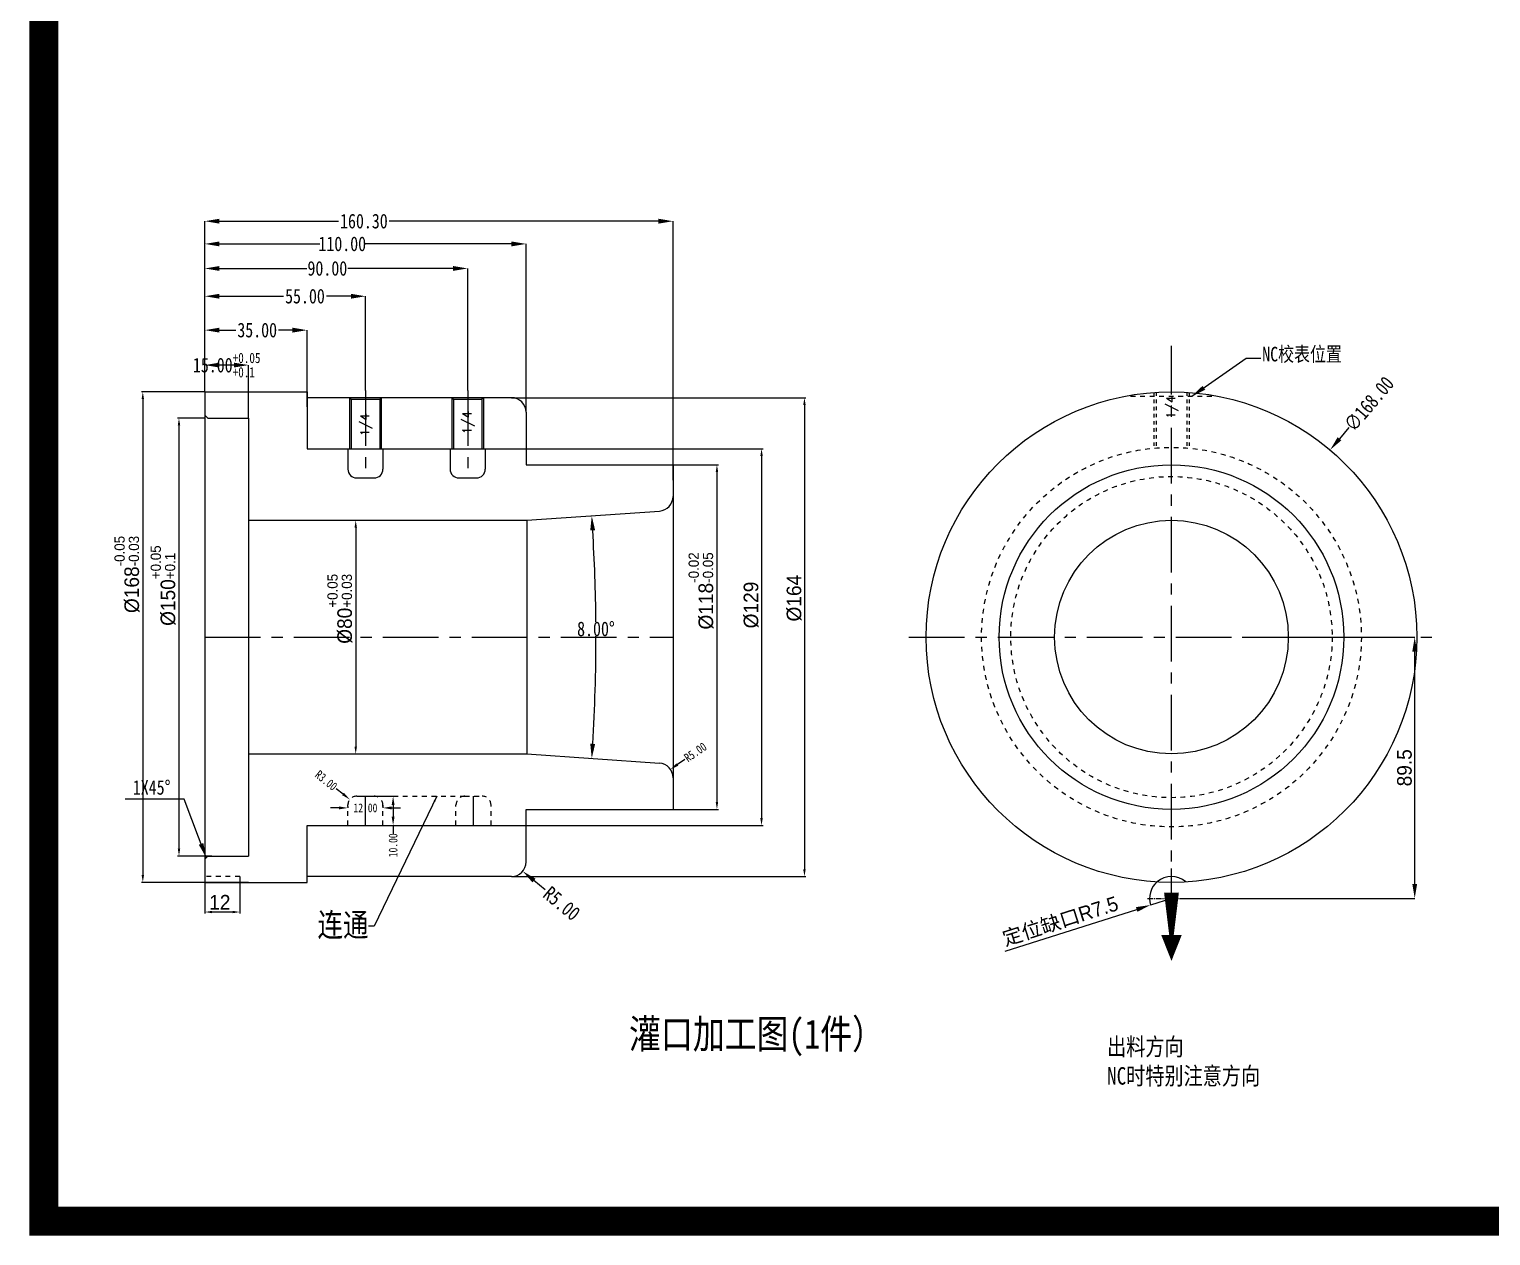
# Model space of a CAD drawing. Header units: millimetres. Extents: x 1937 to 4271, y -9032 to 1737.
# Drawn here: x 2487 to 2987, y 458 to 871 of the extents above; entities that cross this region are included whole.
import ezdxf
from ezdxf.enums import TextEntityAlignment as Align

# ---------------------------------------------------------------- set-up
doc = ezdxf.new("R2010")
doc.units = ezdxf.units.MM
doc.header["$LTSCALE"] = 16.335
doc.header["$PDMODE"] = 3
doc.header["$PDSIZE"] = 0.3125
doc.linetypes.add('CENTER', pattern=[0.6, 0.375, -0.075, 0.075, -0.075])
doc.linetypes.add('HIDDEN', pattern=[0.2, 0.1, -0.1])
doc.layers.get('0').update_dxf_attribs({"linetype": 'CONTINUOUS'})
doc.layers.get('Defpoints').update_dxf_attribs({"linetype": 'CONTINUOUS'})
doc.layers.add('DEFAULT_2', color=8, linetype='HIDDEN')
doc.layers.add('dim', color=3, linetype='CONTINUOUS')
doc.layers.add('moldbase', color=7, linetype='CONTINUOUS', lineweight=20)
doc.layers.add('screw', color=33, linetype='CONTINUOUS', lineweight=13)
doc.styles.add('frame', font='PMingLiU.ttf')
doc.styles.get("Standard").update_dxf_attribs({"font": 'txt', "width": 0.8})
doc.styles.add('TXT', font='txt.shx', dxfattribs={"bigfont": 'gbcbig.shx'})
doc.dimstyles.new('ISO-25', dxfattribs={"dimtxt": 3.5, "dimasz": 2.5, "dimexe": 0.5, "dimexo": 0, "dimtad": 1, "dimdsep": 46, "dimtxsty": 'frame', "dimcen": 0.09, "dimclrd": 256, "dimclre": 256, "dimclrt": 256, "dimadec": 0, "dimazin": 0, "dimtfac": 1, "dimtmove": 0, "dimatfit": 3, "dimfxl": 0, "dimarcsym": 0})
doc.dimstyles.get("Standard").update_dxf_attribs({"dimtxt": 0.15625, "dimasz": 0.1875, "dimexe": 0.125, "dimexo": 0.0625, "dimtad": 0, "dimtih": 1, "dimtoh": 1, "dimdsep": 46, "dimtxsty": 'Standard', "dimcen": 0.09, "dimadec": 0, "dimazin": 0, "dimtp": 0.01, "dimtm": 0.01, "dimtfac": 1, "dimtofl": 0, "dimtmove": 0, "dimatfit": 3, "dimfxl": 0, "dimtolj": 1, "dimarcsym": 0})
doc.dimstyles.new('STANDARD$0', dxfattribs={"dimscale": 2, "dimtxt": 3, "dimasz": 3, "dimexe": 1.25, "dimexo": 0.625, "dimgap": 0.5, "dimtad": 0, "dimdsep": 46, "dimlunit": 6, "dimtxsty": 'Standard', "dimblk": 'CLOSEDBLANK', "dimcen": 0, "dimclrt": 2, "dimazin": 2, "dimtfac": 2, "dimtmove": 1, "dimatfit": 3, "dimfxl": 0, "dimtolj": 1, "dimtzin": 0, "dimarcsym": 0})

# ---------------------------------------------------------------- blocks, each defined once
blk = doc.blocks.new('*D343')
at = {"color": 4, "lineweight": -2}
blk.add_line((2938.36, 734.47), (2935.13, 730.65), dxfattribs=at)
at = {"color": 4}
blk.add_solid([(2934.5, 731.19), (2935.77, 730.11), (2931.9, 726.83)], dxfattribs=at)
at = {"layer": 'Defpoints', "color": 0}
for p in [(2931.9, 726.83), (2823.33, 598.63)]:
    blk.add_point(p, dxfattribs=at)
at = {"color": 6, "insert": (2945.26, 742.61), "char_height": 5, "attachment_point": 5, "rotation": 49.7381}
blk.add_mtext('\\A1;∅168.00', dxfattribs=at)
blk = doc.blocks.new('*D344')
at = {"lineweight": -2, "ltscale": 0.5}
for p, q in [((2901.77, 662.73), (2960.88, 662.73)), ((2960.88, 578.23), (2960.88, 657.73)), ((2880.34, 573.23), (2960.88, 573.23))]:
    blk.add_line(p, q, dxfattribs=at)
at = {"ltscale": 0.5}
for points in [[(2960.05, 657.73), (2961.71, 657.73), (2960.88, 662.73)], [(2960.05, 578.23), (2961.71, 578.23), (2960.88, 573.23)]]:
    blk.add_solid(points, dxfattribs=at)
at = {"layer": 'Defpoints', "color": 0, "ltscale": 0.5}
for p in [(2901.77, 662.73), (2960.88, 662.73), (2880.34, 573.23)]:
    blk.add_point(p, dxfattribs=at)
at = {"ltscale": 0.5, "insert": (2957.39, 617.98), "char_height": 5, "attachment_point": 5, "rotation": 90, "style": 'frame'}
blk.add_mtext('89.5', dxfattribs=at)
blk = doc.blocks.new('*D303')
at = {"lineweight": -2, "ltscale": 0.5}
for p, q in [((2877.61, 573.23), (2870.46, 570.97)), ((2820.7, 555.17), (2865.7, 569.45))]:
    blk.add_line(p, q, dxfattribs=at)
blk.add_arc((2877.61, 573.23), 7.5, 130.5176, 197.6094, dxfattribs=at)
at = {"ltscale": 0.5}
blk.add_solid([(2865.45, 570.25), (2865.95, 568.66), (2870.46, 570.97)], dxfattribs=at)
at = {"layer": 'Defpoints', "color": 0, "ltscale": 0.5}
for p in [(2870.46, 570.97), (2877.61, 573.23)]:
    blk.add_point(p, dxfattribs=at)
at = {"ltscale": 0.5, "insert": (2839.63, 565.27), "char_height": 5, "attachment_point": 5, "rotation": 17.6094, "style": 'frame'}
blk.add_mtext('{\\fSimSun|b0|i0|c134|p2;定位缺口}R7.5', dxfattribs=at)
blk = doc.blocks.new('*D345')
at = {"lineweight": -2}
for p, q in [((2546.68, 579.73), (2546.68, 568.08)), ((2558.68, 579.73), (2558.68, 568.08)), ((2556.18, 568.58), (2549.18, 568.58))]:
    blk.add_line(p, q, dxfattribs=at)
for points in [[(2549.18, 568.99), (2549.18, 568.16), (2546.68, 568.58)], [(2556.18, 568.99), (2556.18, 568.16), (2558.68, 568.58)]]:
    blk.add_solid(points)
at = {"layer": 'Defpoints', "color": 0}
for p in [(2546.68, 579.73), (2558.68, 579.73), (2546.68, 568.58)]:
    blk.add_point(p, dxfattribs=at)
at = {"lineweight": 0, "insert": (2551.83, 571.93), "char_height": 5, "attachment_point": 5, "style": 'frame'}
blk.add_mtext('12', dxfattribs=at)
blk = doc.blocks.new('*D304')
at = {"lineweight": -2}
for p, q in [((2706.98, 721.73), (2722.51, 721.73)), ((2722.01, 719.23), (2722.01, 606.23)), ((2706.98, 603.73), (2722.51, 603.73))]:
    blk.add_line(p, q, dxfattribs=at)
for points in [[(2721.59, 719.23), (2722.43, 719.23), (2722.01, 721.73)], [(2721.59, 606.23), (2722.43, 606.23), (2722.01, 603.73)]]:
    blk.add_solid(points)
at = {"layer": 'Defpoints', "color": 0}
for p in [(2706.98, 721.73), (2706.98, 603.73), (2722.01, 603.73)]:
    blk.add_point(p, dxfattribs=at)
at = {"lineweight": 0, "insert": (2716.6, 678.54), "char_height": 5, "attachment_point": 5, "rotation": 90, "style": 'frame'}
blk.add_mtext('%%C118{\\H0.7x;\\S-0.02^ -0.05;}', dxfattribs=at)
blk = doc.blocks.new('*D305')
at = {"lineweight": -2}
for p, q in [((2577.78, 702.73), (2598.85, 702.73)), ((2598.35, 700.23), (2598.35, 625.23)), ((2577.78, 622.73), (2598.85, 622.73))]:
    blk.add_line(p, q, dxfattribs=at)
for points in [[(2597.94, 700.23), (2598.77, 700.23), (2598.35, 702.73)], [(2597.94, 625.23), (2598.77, 625.23), (2598.35, 622.73)]]:
    blk.add_solid(points)
at = {"layer": 'Defpoints', "color": 0}
for p in [(2577.78, 702.73), (2577.78, 622.73), (2598.35, 622.73)]:
    blk.add_point(p, dxfattribs=at)
at = {"lineweight": 0, "insert": (2592.95, 672.41), "char_height": 5, "attachment_point": 5, "rotation": 90, "style": 'frame'}
blk.add_mtext('%%C80{\\H0.7x;\\S+0.05^ +0.03;}', dxfattribs=at)
blk = doc.blocks.new('*D346')
at = {"color": 4, "lineweight": -2}
for start, end in [(0.50798, 3.51904), (356.48096, 0.02702)]:
    blk.add_arc((2084.95, 662.73), 595.65, start, end, dxfattribs=at)
at = {"color": 4}
for points in [[(2678.64, 699.24), (2680.31, 699.35), (2679.15, 704.28)], [(2680.31, 626.12), (2678.64, 626.23), (2679.15, 621.18)]]:
    blk.add_solid(points, dxfattribs=at)
at = {"layer": 'Defpoints', "color": 0}
for p in [(2702.33, 705.91), (2656.98, 702.73), (2680.44, 648.87), (2656.98, 622.73), (2702.33, 619.56)]:
    blk.add_point(p, dxfattribs=at)
at = {"color": 6, "insert": (2680.59, 665.52), "char_height": 5, "attachment_point": 5}
blk.add_mtext('\\A1;8.00°', dxfattribs=at)
blk = doc.blocks.new('*D306')
at = {"color": 4, "lineweight": -2}
for p, q in [((2546.68, 746.73), (2546.68, 767.86)), ((2551.68, 767.86), (2557.28, 767.86)), ((2576.68, 767.86), (2571.95, 767.86)), ((2581.68, 741.54), (2581.68, 767.86))]:
    blk.add_line(p, q, dxfattribs=at)
at = {"color": 4}
for points in [[(2551.68, 768.7), (2551.68, 767.03), (2546.68, 767.86)], [(2576.68, 768.7), (2576.68, 767.03), (2581.68, 767.86)]]:
    blk.add_solid(points, dxfattribs=at)
at = {"layer": 'Defpoints', "color": 0}
for p in [(2581.68, 767.86), (2546.68, 746.73), (2581.68, 741.54)]:
    blk.add_point(p, dxfattribs=at)
at = {"color": 6, "insert": (2564.62, 767.86), "char_height": 5, "attachment_point": 5}
blk.add_mtext('\\A1;35.00', dxfattribs=at)
blk = doc.blocks.new('*D347')
at = {"color": 4, "lineweight": -2}
for p, q in [((2546.68, 746.73), (2546.68, 779.47)), ((2551.68, 779.47), (2573.63, 779.47)), ((2596.68, 779.47), (2588.3, 779.47)), ((2601.68, 747.23), (2601.68, 779.47))]:
    blk.add_line(p, q, dxfattribs=at)
at = {"color": 4}
for points in [[(2551.68, 780.3), (2551.68, 778.64), (2546.68, 779.47)], [(2596.68, 780.3), (2596.68, 778.64), (2601.68, 779.47)]]:
    blk.add_solid(points, dxfattribs=at)
at = {"layer": 'Defpoints', "color": 0}
for p in [(2601.68, 779.47), (2546.68, 746.73), (2601.68, 747.23)]:
    blk.add_point(p, dxfattribs=at)
at = {"color": 6, "insert": (2580.97, 779.47), "char_height": 5, "attachment_point": 5}
blk.add_mtext('\\A1;55.00', dxfattribs=at)
blk = doc.blocks.new('*D348')
at = {"color": 4, "lineweight": -2}
for p, q in [((2546.68, 746.73), (2546.68, 788.99)), ((2551.68, 788.99), (2581.64, 788.99)), ((2631.68, 788.99), (2595.64, 788.99)), ((2636.68, 747.23), (2636.68, 788.99))]:
    blk.add_line(p, q, dxfattribs=at)
at = {"color": 4}
for points in [[(2551.68, 789.82), (2551.68, 788.16), (2546.68, 788.99)], [(2631.68, 789.82), (2631.68, 788.16), (2636.68, 788.99)]]:
    blk.add_solid(points, dxfattribs=at)
at = {"layer": 'Defpoints', "color": 0}
for p in [(2636.68, 788.99), (2546.68, 746.73), (2636.68, 747.23)]:
    blk.add_point(p, dxfattribs=at)
at = {"color": 6, "insert": (2588.64, 788.99), "char_height": 5, "attachment_point": 5}
blk.add_mtext('\\A1;90.00', dxfattribs=at)
blk = doc.blocks.new('*D349')
at = {"color": 4, "lineweight": -2}
for p, q in [((2546.68, 746.73), (2546.68, 797.39)), ((2551.68, 797.39), (2586.07, 797.39)), ((2651.68, 797.39), (2601.4, 797.39)), ((2656.68, 739.73), (2656.68, 797.39))]:
    blk.add_line(p, q, dxfattribs=at)
at = {"color": 4}
for points in [[(2551.68, 798.22), (2551.68, 796.56), (2546.68, 797.39)], [(2651.68, 798.22), (2651.68, 796.56), (2656.68, 797.39)]]:
    blk.add_solid(points, dxfattribs=at)
at = {"layer": 'Defpoints', "color": 0}
for p in [(2656.68, 797.39), (2546.68, 746.73), (2656.68, 739.73)]:
    blk.add_point(p, dxfattribs=at)
at = {"color": 6, "insert": (2593.74, 797.39), "char_height": 5, "attachment_point": 5}
blk.add_mtext('\\A1;110.00', dxfattribs=at)
blk = doc.blocks.new('*D350')
at = {"color": 4, "lineweight": -2}
for p, q in [((2546.68, 746.73), (2546.68, 805.17)), ((2551.68, 805.17), (2592.48, 805.17)), ((2701.98, 805.17), (2609.81, 805.17)), ((2706.98, 716.43), (2706.98, 805.17))]:
    blk.add_line(p, q, dxfattribs=at)
at = {"color": 4}
for points in [[(2551.68, 806.01), (2551.68, 804.34), (2546.68, 805.17)], [(2701.98, 806.01), (2701.98, 804.34), (2706.98, 805.17)]]:
    blk.add_solid(points, dxfattribs=at)
at = {"layer": 'Defpoints', "color": 0}
for p in [(2706.98, 805.17), (2546.68, 746.73), (2706.98, 716.43)]:
    blk.add_point(p, dxfattribs=at)
at = {"color": 6, "insert": (2601.15, 805.17), "char_height": 5, "attachment_point": 5}
blk.add_mtext('\\A1;160.30', dxfattribs=at)
blk = doc.blocks.new('*D351')
at = {"color": 3, "lineweight": -2}
blk.add_line((2711.02, 620.83), (2708.56, 619.13), dxfattribs=at)
at = {"color": 3}
blk.add_solid([(2708.27, 619.54), (2708.84, 618.71), (2706.09, 617.42)], dxfattribs=at)
at = {"layer": 'Defpoints', "color": 0}
for p in [(2706.09, 617.42), (2701.98, 614.58)]:
    blk.add_point(p, dxfattribs=at)
at = {"color": 6, "insert": (2714.64, 623.33), "char_height": 3, "attachment_point": 5, "rotation": 34.6629}
blk.add_mtext('\\A1;R5.00', dxfattribs=at)
blk = doc.blocks.new('*D307')
at = {"lineweight": -2}
for p, q in [((2546.68, 746.73), (2524.97, 746.73)), ((2525.47, 744.23), (2525.47, 581.23)), ((2561.68, 578.73), (2524.97, 578.73))]:
    blk.add_line(p, q, dxfattribs=at)
for points in [[(2525.05, 744.23), (2525.88, 744.23), (2525.47, 746.73)], [(2525.05, 581.23), (2525.88, 581.23), (2525.47, 578.73)]]:
    blk.add_solid(points)
at = {"layer": 'Defpoints', "color": 0}
for p in [(2546.68, 746.73), (2525.47, 578.73), (2561.68, 578.73)]:
    blk.add_point(p, dxfattribs=at)
at = {"lineweight": 0, "insert": (2520.06, 684.18), "char_height": 5, "attachment_point": 5, "rotation": 90, "style": 'frame'}
blk.add_mtext('%%C168{\\H0.7x;\\S-0.05^ -0.03;}', dxfattribs=at)
blk = doc.blocks.new('*D308')
at = {"color": 3, "linetype": 'Continuous', "lineweight": -2}
for p, q in [((2592.68, 604.23), (2589.68, 604.23)), ((2595.68, 604.73), (2595.68, 604.23)), ((2607.68, 605.23), (2607.68, 604.23)), ((2610.68, 604.23), (2613.68, 604.23))]:
    blk.add_line(p, q, dxfattribs=at)
at = {"color": 3}
for points in [[(2592.68, 604.73), (2592.68, 603.73), (2595.68, 604.23)], [(2610.68, 604.73), (2610.68, 603.73), (2607.68, 604.23)]]:
    blk.add_solid(points, dxfattribs=at)
at = {"layer": 'Defpoints', "color": 0}
for p in [(2595.68, 604.73), (2595.68, 604.23), (2607.68, 605.23)]:
    blk.add_point(p, dxfattribs=at)
at = {"color": 6, "insert": (2601.68, 604.23), "char_height": 3, "attachment_point": 5}
blk.add_mtext('\\A1;12.00', dxfattribs=at)
blk = doc.blocks.new('*D352')
at = {"color": 3, "linetype": 'Continuous', "lineweight": -2}
for p, q in [((2599.84, 608.23), (2611.15, 608.23)), ((2611.15, 605.23), (2611.15, 601.23)), ((2599.84, 598.23), (2611.15, 598.23)), ((2611.15, 598.23), (2611.15, 595.23))]:
    blk.add_line(p, q, dxfattribs=at)
at = {"color": 3}
for points in [[(2610.65, 605.23), (2611.65, 605.23), (2611.15, 608.23)], [(2610.65, 601.23), (2611.65, 601.23), (2611.15, 598.23)]]:
    blk.add_solid(points, dxfattribs=at)
at = {"layer": 'Defpoints', "color": 0}
for p in [(2599.84, 608.23), (2599.84, 598.23), (2611.15, 598.23)]:
    blk.add_point(p, dxfattribs=at)
at = {"color": 6, "insert": (2611.15, 591.43), "char_height": 3, "attachment_point": 5, "rotation": 90}
blk.add_mtext('\\A1;10.00', dxfattribs=at)
blk = doc.blocks.new('*D353')
at = {"color": 3, "linetype": 'Continuous', "lineweight": -2}
blk.add_line((2591.66, 610.88), (2594, 609), dxfattribs=at)
at = {"color": 3}
blk.add_solid([(2594.32, 609.39), (2593.69, 608.61), (2596.34, 607.11)], dxfattribs=at)
at = {"layer": 'Defpoints', "color": 0}
for p in [(2596.34, 607.11), (2598.68, 605.23)]:
    blk.add_point(p, dxfattribs=at)
at = {"color": 6, "insert": (2588.24, 613.63), "char_height": 3, "attachment_point": 5, "rotation": 321.1797}
blk.add_mtext('\\A1;R3.00', dxfattribs=at)
blk = doc.blocks.new('*D354')
at = {"lineweight": -2}
for p, q in [((2651.68, 744.73), (2752.47, 744.73)), ((2751.97, 742.23), (2751.97, 583.23)), ((2651.68, 580.73), (2752.47, 580.73))]:
    blk.add_line(p, q, dxfattribs=at)
for points in [[(2751.55, 742.23), (2752.39, 742.23), (2751.97, 744.73)], [(2751.55, 583.23), (2752.39, 583.23), (2751.97, 580.73)]]:
    blk.add_solid(points)
at = {"layer": 'Defpoints', "color": 0}
for p in [(2651.68, 744.73), (2651.68, 580.73), (2751.97, 580.73)]:
    blk.add_point(p, dxfattribs=at)
at = {"lineweight": 0, "insert": (2748.47, 676.07), "char_height": 5, "attachment_point": 5, "rotation": 90, "style": 'frame'}
blk.add_mtext('%%c164', dxfattribs=at)
blk = doc.blocks.new('*D309')
at = {"lineweight": -2}
for p, q in [((2546.68, 737.73), (2537.35, 737.73)), ((2537.85, 735.23), (2537.85, 590.23)), ((2549.04, 587.73), (2537.35, 587.73))]:
    blk.add_line(p, q, dxfattribs=at)
for points in [[(2537.44, 735.23), (2538.27, 735.23), (2537.85, 737.73)], [(2537.44, 590.23), (2538.27, 590.23), (2537.85, 587.73)]]:
    blk.add_solid(points)
at = {"layer": 'Defpoints', "color": 0}
for p in [(2546.68, 737.73), (2537.85, 587.73), (2549.04, 587.73)]:
    blk.add_point(p, dxfattribs=at)
at = {"lineweight": 0, "insert": (2532.45, 680.36), "char_height": 5, "attachment_point": 5, "rotation": 90, "style": 'frame'}
blk.add_mtext('%%C150{\\H0.7x;\\S+0.05^ +0.1;}', dxfattribs=at)
blk = doc.blocks.new('*D355')
at = {"lineweight": -2}
for p, q in [((2656.68, 727.23), (2737.78, 727.23)), ((2737.28, 724.73), (2737.28, 600.73)), ((2656.68, 598.23), (2737.78, 598.23))]:
    blk.add_line(p, q, dxfattribs=at)
for points in [[(2736.86, 724.73), (2737.7, 724.73), (2737.28, 727.23)], [(2736.86, 600.73), (2737.7, 600.73), (2737.28, 598.23)]]:
    blk.add_solid(points)
at = {"layer": 'Defpoints', "color": 0}
for p in [(2656.68, 727.23), (2656.68, 598.23), (2737.28, 598.23)]:
    blk.add_point(p, dxfattribs=at)
at = {"lineweight": 0, "insert": (2733.75, 673.72), "char_height": 5, "attachment_point": 5, "rotation": 90, "style": 'frame'}
blk.add_mtext('%%c129', dxfattribs=at)
blk = doc.blocks.new('*D356')
at = {"color": 4, "lineweight": -2}
blk.add_line((2663.23, 576.16), (2659.38, 579.35), dxfattribs=at)
at = {"color": 4}
blk.add_solid([(2659.91, 580), (2658.85, 578.71), (2655.53, 582.54)], dxfattribs=at)
at = {"layer": 'Defpoints', "color": 0}
for p in [(2651.68, 585.73), (2655.53, 582.54)]:
    blk.add_point(p, dxfattribs=at)
at = {"color": 6, "insert": (2668.87, 571.49), "char_height": 5, "attachment_point": 5, "rotation": 320.3552}
blk.add_mtext('\\A1;R5.00', dxfattribs=at)
blk = doc.blocks.new('*D357')
at = {"color": 4, "lineweight": -2}
for p, q in [((2546.68, 750.72), (2546.68, 755.9)), ((2556.68, 755.9), (2551.68, 755.9)), ((2561.68, 737.73), (2561.68, 755.9))]:
    blk.add_line(p, q, dxfattribs=at)
at = {"color": 4}
for points in [[(2551.68, 756.73), (2551.68, 755.06), (2546.68, 755.9)], [(2556.68, 756.73), (2556.68, 755.06), (2561.68, 755.9)]]:
    blk.add_solid(points, dxfattribs=at)
at = {"layer": 'Defpoints', "color": 0}
for p in [(2546.68, 755.9), (2546.68, 750.72), (2561.68, 737.73)]:
    blk.add_point(p, dxfattribs=at)
at = {"color": 6, "insert": (2554.18, 755.9), "char_height": 5, "attachment_point": 5}
blk.add_mtext('\\A1;15.00{\\H0.7x;\\S+0.05^ +0.1;}', dxfattribs=at)

msp = doc.modelspace()

# ---------------------------------------------------------------- linework, layer by layer
for p, q in [((2546.677, 746.734), (2581.677, 746.734)), ((2546.677, 746.734), (2546.677, 586.734)), ((2581.677, 746.734), (2581.677, 727.234)), ((2651.677, 744.734), (2581.677, 744.734)), ((2596.277, 744.734), (2596.277, 727.234)), ((2596.277, 744.734), (2596.777, 744.234)), ((2596.777, 744.234), (2596.777, 727.234)), ((2596.777, 744.234), (2606.577, 744.234)), ((2607.077, 744.734), (2606.577, 744.234)), ((2606.577, 744.234), (2606.577, 727.234)), ((2607.077, 744.734), (2607.077, 727.234)), ((2631.277, 744.734), (2631.277, 727.234)), ((2631.277, 744.734), (2631.777, 744.234)), ((2631.777, 744.234), (2631.777, 727.234)), ((2631.777, 744.234), (2641.577, 744.234)), ((2642.077, 744.734), (2641.577, 744.234)), ((2641.577, 744.234), (2641.577, 727.234)), ((2642.077, 744.734), (2642.077, 727.234)), ((2547.677, 737.734), (2546.677, 738.734)), ((2547.677, 737.734), (2561.677, 737.734)), ((2561.677, 737.734), (2561.677, 587.734)), ((2656.677, 739.734), (2656.677, 721.734)), ((2581.677, 727.234), (2656.677, 727.234)), ((2595.677, 727.234), (2595.677, 720.234)), ((2607.677, 727.234), (2607.677, 720.234)), ((2630.677, 727.234), (2630.677, 720.234)), ((2642.677, 727.234), (2642.677, 720.234)), ((2656.677, 721.734), (2706.977, 721.734)), ((2706.977, 721.734), (2706.977, 603.734)), ((2598.677, 717.234), (2604.677, 717.234)), ((2633.677, 717.234), (2639.677, 717.234)), ((2656.977, 702.734), (2702.325, 705.905)), ((2561.677, 702.734), (2656.977, 702.734)), ((2656.977, 702.734), (2656.977, 622.734)), ((2561.677, 622.734), (2656.977, 622.734)), ((2656.977, 622.734), (2702.325, 619.563)), ((2656.677, 603.734), (2706.977, 603.734)), ((2656.677, 585.734), (2656.677, 603.734)), ((2581.677, 598.234), (2656.677, 598.234)), ((2581.677, 578.734), (2581.677, 598.234)), ((2547.677, 587.734), (2546.677, 586.734)), ((2546.677, 586.734), (2546.677, 578.734)), ((2547.677, 587.734), (2561.677, 587.734)), ((2651.677, 580.734), (2581.677, 580.734)), ((2546.677, 578.734), (2581.677, 578.734))]:
    msp.add_line(p, q)
at = {"color": 1, "linetype": 'CENTER', "ltscale": 0.466483}
for p, q in [((2877.613, 566.984), (2877.613, 583.484)), ((2877.613, 566.484), (2877.613, 582.984))]:
    msp.add_line(p, q, dxfattribs=at)
at = {"color": 1, "linetype": 'CENTER', "ltscale": 0.3}
for p, q in [((2877.613, 564.984), (2877.613, 581.484)), ((2869.363, 573.234), (2885.863, 573.234))]:
    msp.add_line(p, q, dxfattribs=at)
at = {"const_width": 10}
msp.add_lwpolyline([(3460.241, 462.694), (2491.584, 462.694), (2491.584, 1279.154), (3460.241, 1279.154)], close=True, dxfattribs=at)
msp.add_lwpolyline([(2877.613, 551.83, 0, 7.027, 0), (2877.613, 560.696, 1.562, 5.075, -0.0000107), (2877.613, 575.234, 5.075, 5.075, -0.0207624)], format="xyseb")
for radius in [84, 59, 40]:
    msp.add_circle((2877.613, 662.734), radius)
for centre, radius, start, end in [((2651.677, 739.734), 5, 0, 90), ((2598.677, 720.234), 3, 180, 270), ((2604.677, 720.234), 3, 270, 0), ((2633.677, 720.234), 3, 180, 270), ((2639.677, 720.234), 3, 270, 0), ((2701.977, 710.893), 5, 274, 360), ((2701.977, 614.575), 5, 0, 86), ((2651.677, 585.734), 5, 270, 0)]:
    msp.add_arc(centre, radius, start, end)
at = {"ltscale": 0.5}
msp.add_arc((2877.613, 573.234), 7.5, 49.31224, 130.68775, dxfattribs=at)
at = {"layer": 'DEFAULT_2', "color": 8, "linetype": 'HIDDEN'}
for p, q in [((2863.613, 745.234), (2891.613, 745.234)), ((2598.677, 608.234), (2604.677, 608.234)), ((2604.677, 608.234), (2635.677, 608.234)), ((2635.677, 608.234), (2641.677, 608.234)), ((2595.677, 598.234), (2595.677, 605.234)), ((2607.677, 598.234), (2607.677, 605.234)), ((2632.677, 598.234), (2632.677, 605.234)), ((2644.677, 598.234), (2644.677, 605.234)), ((2558.677, 580.734), (2546.677, 580.734)), ((2558.677, 580.734), (2558.677, 578.734))]:
    msp.add_line(p, q, dxfattribs=at)
for radius in [65, 55]:
    msp.add_circle((2877.613, 662.734), radius, dxfattribs=at)
for centre, start, end in [((2598.677, 605.234), 90, 180), ((2604.677, 605.234), 0, 90), ((2635.677, 605.234), 90, 180), ((2641.677, 605.234), 0, 90)]:
    msp.add_arc(centre, 3, start, end, dxfattribs=at)
at = {"layer": 'moldbase', "color": 1, "linetype": 'CENTER', "ltscale": 3.109887}
for p, q in [((2877.613, 562.967), (2877.613, 762.501)), ((2601.677, 747.234), (2601.677, 717.234)), ((2636.677, 747.234), (2636.677, 717.234)), ((2546.677, 662.734), (2706.977, 662.734)), ((2787.71, 662.734), (2967.516, 662.734)), ((2601.677, 598.234), (2601.677, 608.234)), ((2638.677, 598.234), (2638.677, 608.234))]:
    msp.add_line(p, q, dxfattribs=at)
at = {"layer": 'screw', "color": 92, "linetype": 'HIDDEN', "ltscale": 0.746373}
for p, q in [((2871.613, 746.491), (2871.613, 727.734)), ((2883.613, 746.491), (2883.613, 727.734))]:
    msp.add_line(p, q, dxfattribs=at)
at = {"layer": 'screw', "linetype": 'HIDDEN', "ltscale": 0.746373}
for p, q in [((2872.363, 746.548), (2872.363, 727.734)), ((2882.863, 746.548), (2882.863, 727.734))]:
    msp.add_line(p, q, dxfattribs=at)

# ---------------------------------------------------------------- texts
at = {"color": 6, "insert": (2522.047, 613.759), "char_height": 5, "width": 18.00079, "attachment_point": 1}
msp.add_mtext('{\\fSimSun|b0|i0|c134|p2;1X45%%D}', dxfattribs=at)
at = {"attachment_point": 1}
for s, insert, char_height, width in [('{\\fSimSun|b0|i0|c134|p2; 灌口加工图(1件）}', (2686.484, 531.809), 10, 159.47262), ('{\\fSimSun|b0|i0|c134|p2;出料方向\\P\\C6;NC时特别注意方向}', (2855.585, 525.458), 6, 97.10809)]:
    msp.add_mtext(s, dxfattribs=dict(at, insert=insert, char_height=char_height, width=width))
at = {"layer": 'dim', "insert": (2908.675, 759.373), "char_height": 5, "attachment_point": 4}
msp.add_mtext('\\A1;NC{\\fSimSun|b0|i0|c134|p2;校表位置}', dxfattribs=at)
at = {"layer": 'dim', "color": 6, "insert": (2602.715, 563.728), "char_height": 8, "attachment_point": 6}
msp.add_mtext('\\A1;{\\fSimSun|b0|i0|c134|p2;连通}', dxfattribs=at)
at = {"layer": 'screw', "color": 222, "linetype": 'HIDDEN', "ltscale": 0.746373, "style": 'TXT'}
for p in [(2877.613, 741.484), (2601.677, 735.439), (2636.677, 736.221)]:
    msp.add_text('1/4', height=3, rotation=90, dxfattribs=at).set_placement(p, align=Align.MIDDLE)

# ---------------------------------------------------------------- dimensions: what is measured, and where the dimension line sits
for base, p1, p2, dimstyle, override, picture, middle in [((2706.977, 805.173), (2546.677, 746.734), (2706.977, 716.434), 'Standard', {"dimtxt": 5, "dimasz": 5, "dimexe": 0, "dimexo": 0, "dimgap": 0, "dimtad": 0, "dimzin": 0, "dimcen": 0, "dimclrd": 4, "dimclre": 4, "dimclrt": 6, "dimadec": 2, "dimtol": 0, "dimfxl": 1.25, "dimtzin": 0}, '*D350', (2601.145, 805.173)), ((2656.677, 797.391), (2546.677, 746.734), (2656.677, 739.734), 'Standard', {"dimtxt": 5, "dimasz": 5, "dimexe": 0, "dimexo": 0, "dimgap": 0, "dimtad": 0, "dimzin": 0, "dimcen": 0, "dimclrd": 4, "dimclre": 4, "dimclrt": 6, "dimadec": 2, "dimtol": 0, "dimfxl": 1.25, "dimtzin": 0}, '*D349', (2593.737, 797.391)), ((2636.677, 788.99), (2546.677, 746.734), (2636.677, 747.234), 'Standard', {"dimtxt": 5, "dimasz": 5, "dimexe": 0, "dimexo": 0, "dimgap": 0, "dimtad": 0, "dimzin": 0, "dimcen": 0, "dimclrd": 4, "dimclre": 4, "dimclrt": 6, "dimadec": 2, "dimtol": 0, "dimfxl": 1.25, "dimtzin": 0}, '*D348', (2588.645, 788.99)), ((2601.677, 779.47), (2546.677, 746.734), (2601.677, 747.234), 'Standard', {"dimtxt": 5, "dimasz": 5, "dimexe": 0, "dimexo": 0, "dimgap": 0, "dimtad": 0, "dimzin": 0, "dimcen": 0, "dimclrd": 4, "dimclre": 4, "dimclrt": 6, "dimadec": 2, "dimtol": 0, "dimfxl": 1.25, "dimtzin": 0}, '*D347', (2580.966, 779.47)), ((2581.677, 767.862), (2546.677, 746.734), (2581.677, 741.537), 'Standard', {"dimtxt": 5, "dimasz": 5, "dimexe": 0, "dimexo": 0, "dimgap": 0, "dimtad": 0, "dimzin": 0, "dimcen": 0, "dimclrd": 4, "dimclre": 4, "dimclrt": 6, "dimadec": 2, "dimtol": 0, "dimfxl": 1.25, "dimtzin": 0}, '*D306', (2564.617, 767.862)), ((2595.677, 604.234), (2607.677, 605.234), (2595.677, 604.734), 'STANDARD$0', {"dimscale": 1, "dimexe": 0, "dimexo": 0, "dimgap": 0, "dimzin": 0, "dimlunit": 2, "dimclrd": 3, "dimclre": 3, "dimclrt": 6, "dimazin": 0, "dimtfac": 1, "dimtofl": 0, "dimtmove": 0, "dimfxl": 1.25, "dimarcsym": 1}, '*D308', (2601.677, 604.234))]:
    dim = msp.add_linear_dim(base=base, p1=p1, p2=p2, dimstyle=dimstyle, override=override)
    dim.commit()
    dim.dimension.update_dxf_attribs({"geometry": picture, "text_midpoint": middle, "dimtype": 160})
dim = msp.add_linear_dim(base=(2546.677, 755.897), p1=(2561.677, 737.734), p2=(2546.677, 750.722), text='<>{\\H0.7x;\\S+0.05^ +0.1;}', dimstyle='STANDARD$0', override={"dimscale": 1, "dimtxt": 5, "dimasz": 5, "dimexe": 0, "dimexo": 0, "dimgap": 0, "dimtih": 1, "dimtoh": 1, "dimzin": 0, "dimlunit": 2, "dimclrd": 4, "dimclre": 4, "dimclrt": 6, "dimazin": 0, "dimtp": 0.01, "dimtm": 0.01, "dimtfac": 1, "dimtofl": 0, "dimtmove": 0, "dimfxl": 1.25})
dim.commit()
dim.dimension.update_dxf_attribs({"geometry": '*D357', "text_midpoint": (2554.177, 755.897), "dimtype": 160})
dim = msp.add_diameter_dim_2p(p1=(2823.325, 598.634), p2=(2931.901, 726.835), dimstyle='Standard', override={"dimtxt": 5, "dimasz": 5, "dimexe": 0, "dimexo": 0, "dimgap": 0, "dimtih": 0, "dimtoh": 0, "dimzin": 0, "dimcen": 0, "dimclrd": 4, "dimclre": 4, "dimclrt": 6, "dimadec": 2, "dimtp": 0, "dimtm": 0, "dimtzin": 0})
dim.commit()
dim.dimension.update_dxf_attribs({"geometry": '*D343', "text_midpoint": (2945.257, 742.605)})
at = {"color": 6, "lineweight": 0}
for base, p1, p2, text, picture, middle in [((2525.466, 578.734), (2546.677, 746.734), (2561.677, 578.734), '%%C<>{\\H0.7x;\\S-0.05^ -0.03;}', '*D307', (2525.466, 684.182)), ((2751.971, 580.734), (2651.677, 744.734), (2651.677, 580.734), '%%c<>', '*D354', (2751.971, 676.069)), ((2537.854, 587.734), (2546.677, 737.734), (2549.041, 587.734), '%%C<>{\\H0.7x;\\S+0.05^ +0.1;}', '*D309', (2537.854, 680.358)), ((2737.282, 598.234), (2656.677, 727.234), (2656.677, 598.234), '%%c<>', '*D355', (2737.282, 673.717)), ((2722.011, 603.734), (2706.977, 721.734), (2706.977, 603.734), '%%C<>{\\H0.7x;\\S-0.02^ -0.05;}', '*D304', (2722.011, 678.544)), ((2598.353, 622.734), (2577.776, 702.734), (2577.776, 622.734), '%%C<>{\\H0.7x;\\S+0.05^ +0.03;}', '*D305', (2598.353, 672.413))]:
    dim = msp.add_linear_dim(base=base, p1=p1, p2=p2, angle=90, text=text, dimstyle='ISO-25', override={"dimtxt": 5}, dxfattribs=at)
    dim.commit()
    dim.dimension.update_dxf_attribs({"geometry": picture, "text_midpoint": middle, "dimtype": 160})
dim = msp.add_angular_dim_2l(base=(2680.436, 648.874), line1=((2656.977, 622.734), (2702.325, 619.563)), line2=((2656.977, 702.734), (2702.325, 705.905)), dimstyle='Standard', override={"dimtxt": 5, "dimasz": 5, "dimexe": 0, "dimexo": 0, "dimgap": 0, "dimtad": 0, "dimzin": 0, "dimcen": 0, "dimclrd": 4, "dimclre": 4, "dimclrt": 6, "dimadec": 2, "dimtol": 0, "dimfxl": 1.25, "dimtzin": 0})
dim.commit()
dim.dimension.update_dxf_attribs({"geometry": '*D346', "text_midpoint": (2680.59, 665.515), "dimtype": 162})
at = {"ltscale": 0.5}
dim = msp.add_linear_dim(base=(2960.879, 662.734), p1=(2880.335, 573.234), p2=(2901.769, 662.734), angle=90, dimstyle='ISO-25', override={"dimscale": 1, "dimtxt": 5, "dimasz": 5, "dimexe": 0, "dimfxl": 1.25}, dxfattribs=at)
dim.commit()
dim.dimension.update_dxf_attribs({"geometry": '*D344', "text_midpoint": (2957.391, 617.984)})
for center, mpoint, override, picture, middle in [((2701.977, 614.575), (2706.089, 617.419), {"dimtxt": 3, "dimasz": 3, "dimexe": 0, "dimexo": 0, "dimgap": 0, "dimtih": 0, "dimtoh": 0, "dimzin": 0, "dimcen": 0, "dimclrd": 3, "dimclre": 3, "dimclrt": 6, "dimadec": 2, "dimtp": 0, "dimtm": 0, "dimtzin": 0}, '*D351', (2714.643, 623.334)), ((2598.677, 605.234), (2596.339, 607.115), {"dimtxt": 3, "dimasz": 3, "dimexe": 0, "dimexo": 0, "dimgap": 0, "dimtih": 0, "dimtoh": 0, "dimzin": 0, "dimcen": 0, "dimclrd": 3, "dimclre": 3, "dimclrt": 6, "dimadec": 2, "dimtp": 0, "dimtm": 0, "dimfxl": 1.25, "dimtzin": 0, "dimarcsym": 1}, '*D353', (2588.236, 613.635)), ((2651.677, 585.734), (2655.527, 582.544), {"dimtxt": 5, "dimasz": 5, "dimexe": 0, "dimexo": 0, "dimgap": 0, "dimtih": 0, "dimtoh": 0, "dimzin": 0, "dimcen": 0, "dimclrd": 4, "dimclre": 4, "dimclrt": 6, "dimadec": 2, "dimtp": 0, "dimtm": 0, "dimtzin": 0}, '*D356', (2668.874, 571.485))]:
    dim = msp.add_radius_dim(center=center, mpoint=mpoint, dimstyle='Standard', override=override)
    dim.commit()
    dim.dimension.update_dxf_attribs({"geometry": picture, "text_midpoint": middle})
dim = msp.add_linear_dim(base=(2611.152, 598.234), p1=(2599.839, 608.234), p2=(2599.839, 598.234), angle=90, dimstyle='STANDARD$0', override={"dimscale": 1, "dimexe": 0, "dimexo": 0, "dimgap": 0, "dimzin": 0, "dimlunit": 2, "dimclrd": 3, "dimclre": 3, "dimclrt": 6, "dimazin": 0, "dimtfac": 1, "dimtofl": 0, "dimtmove": 0, "dimfxl": 1.25, "dimarcsym": 1})
dim.commit()
dim.dimension.update_dxf_attribs({"geometry": '*D352', "text_midpoint": (2611.152, 591.434), "dimtype": 160})
at = {"color": 6, "lineweight": 0}
dim = msp.add_linear_dim(base=(2546.677, 568.576), p1=(2558.677, 579.734), p2=(2546.677, 579.734), dimstyle='ISO-25', override={"dimtxt": 5}, dxfattribs=at)
dim.commit()
dim.dimension.update_dxf_attribs({"geometry": '*D345', "text_midpoint": (2551.828, 568.576), "dimtype": 160})
at = {"ltscale": 0.5}
dim = msp.add_radius_dim(center=(2877.613, 573.234), mpoint=(2870.465, 570.965), text='{\\fSimSun|b0|i0|c134|p2;定位缺口}<>', dimstyle='ISO-25', override={"dimtxt": 5, "dimasz": 5, "dimexe": 0, "dimfxl": 1.25}, dxfattribs=at)
dim.commit()
dim.dimension.update_dxf_attribs({"geometry": '*D303', "text_midpoint": (2839.634, 565.274)})

# ---------------------------------------------------------------- leaders
msp.add_leader([(2547.177, 587.234), (2539.581, 607.262), (2519.459, 607.262)], dimstyle='Standard', override={"dimtxt": 5, "dimasz": 5, "dimexe": 0, "dimexo": 0, "dimgap": 0, "dimzin": 0, "dimcen": 0, "dimclrd": 4, "dimclre": 4, "dimclrt": 6, "dimadec": 2, "dimfxl": 1.25, "dimtzin": 0})
at = {"layer": 'dim', "annotation_type": 0, "has_hookline": 1}
for points, override, hookline_direction, text_width in [([(2884.612, 745.234), (2903.175, 758.256), (2908.175, 758.256)], {"dimtxt": 2.5, "dimasz": 5, "dimexe": 0, "dimexo": 0, "dimgap": 0.49975, "dimtad": 0, "dimzin": 0, "dimcen": 0, "dimadec": 2, "dimtol": 0, "dimtzin": 0}, 0, 30.467), ([(2626.15, 608.234), (2604.715, 563.728), (2602.715, 563.728)], {"dimtxt": 2.5, "dimasz": 2, "dimexe": 0, "dimexo": 0, "dimgap": 0, "dimtad": 0, "dimzin": 0, "dimcen": 0, "dimclrd": 4, "dimclre": 4, "dimclrt": 6, "dimadec": 2, "dimtol": 0, "dimfxl": 1.25, "dimtzin": 0}, 1, 17.529)]:
    msp.add_leader(points, dimstyle='Standard', override=override, dxfattribs=dict(at, hookline_direction=hookline_direction, text_width=text_width))

doc.saveas('drawing.dxf')
